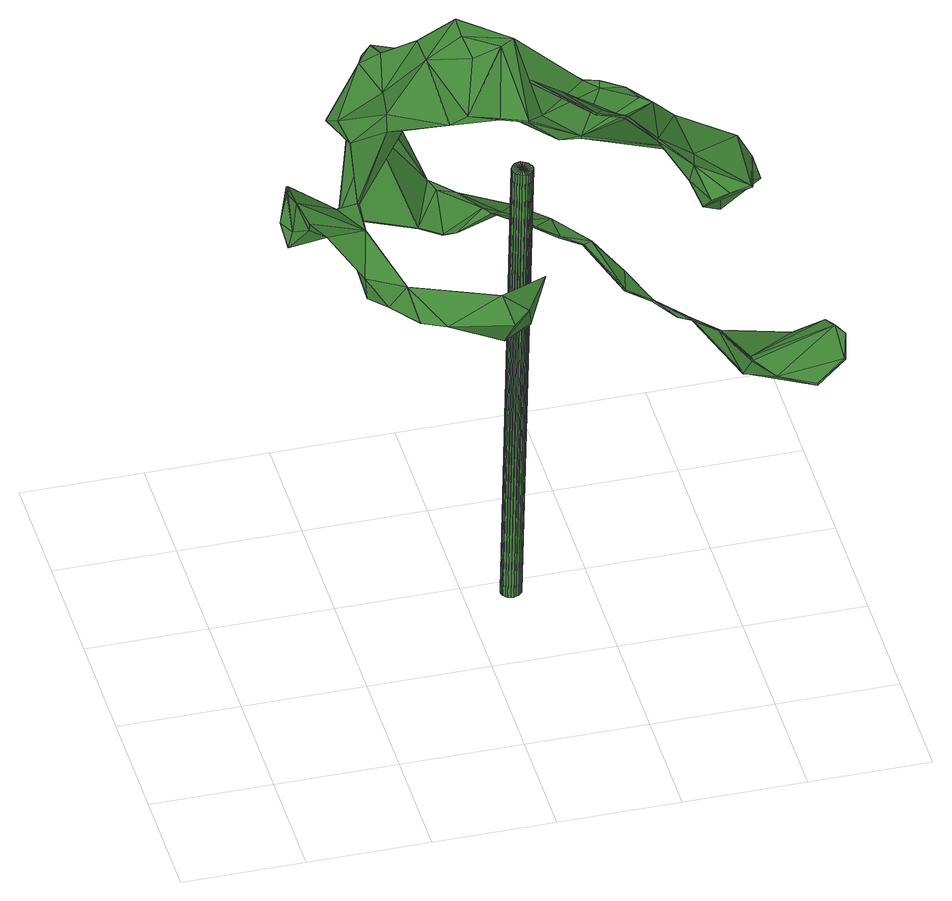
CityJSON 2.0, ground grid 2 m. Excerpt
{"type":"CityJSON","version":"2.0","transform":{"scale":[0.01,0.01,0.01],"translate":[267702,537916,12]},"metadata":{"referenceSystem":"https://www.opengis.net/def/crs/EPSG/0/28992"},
"CityObjects":{
"tree1":{"type":"SolitaryVegetationObject","attributes":{"gtid":364,"crown_width_m":6.45,"crown_median_z":21.16,"crown_r50_m":0.276,"crown_porosity":0.922,"trunk_H_m":8.29,"trunk_DBH_m":0.341,"trunk_radius_m":0.171,"trunk_base_height_m":12.87,"original_gtid":"405"},"geometry":[{"type":"Solid","lod":"3","boundaries":[[[[0,1,2]],[[3,4,5]],[[6,7,8]],[[9,10,8]],[[11,12,13]],[[14,15,16]],[[17,18,19]],[[20,21,22]],[[23,24,25]],[[26,17,19]],[[3,27,28]],[[18,29,19]],[[27,17,26]],[[16,30,14]],[[31,32,33]],[[33,34,31]],[[22,21,35]],[[36,37,38]],[[38,37,39]],[[40,41,42]],[[40,42,43]],[[44,45,46]],[[47,48,49]],[[50,51,52]],[[27,5,17]],[[53,54,55]],[[52,51,56]],[[57,58,59]],[[25,24,60]],[[61,62,63]],[[4,57,18]],[[64,32,65]],[[66,67,68]],[[69,70,71]],[[71,25,69]],[[72,45,73]],[[72,73,74]],[[74,73,75]],[[76,0,2]],[[3,5,27]],[[77,76,78]],[[79,80,81]],[[82,80,79]],[[50,28,27]],[[83,28,50]],[[84,85,86]],[[84,86,87]],[[88,89,75]],[[18,5,4]],[[17,5,18]],[[12,11,90]],[[91,92,84]],[[93,84,87]],[[94,95,96]],[[41,97,98]],[[64,99,32]],[[100,76,2]],[[101,70,102]],[[103,88,30]],[[104,3,28]],[[105,44,46]],[[106,87,48]],[[107,94,7]],[[101,108,109]],[[79,12,90]],[[106,110,62]],[[41,40,111]],[[107,112,113]],[[7,112,107]],[[114,35,115]],[[116,117,118]],[[119,120,121]],[[62,61,93]],[[95,122,96]],[[100,2,1]],[[123,124,109]],[[68,122,107]],[[95,107,122]],[[49,85,125]],[[126,94,10]],[[123,127,119]],[[128,129,130]],[[131,45,44]],[[132,133,134]],[[111,97,41]],[[90,135,79]],[[38,33,32]],[[50,52,83]],[[50,26,19]],[[47,49,136]],[[4,58,57]],[[50,27,26]],[[62,93,106]],[[66,56,51]],[[114,63,20]],[[106,93,87]],[[72,137,45]],[[130,138,128]],[[71,23,25]],[[74,80,72]],[[90,139,15]],[[140,141,142]],[[143,144,145]],[[146,36,99]],[[147,66,51]],[[56,83,52]],[[68,148,56]],[[83,67,66]],[[123,119,149]],[[56,66,68]],[[150,151,77]],[[13,139,11]],[[131,53,45]],[[45,53,152]],[[32,31,65]],[[143,42,153]],[[153,42,41]],[[154,117,155]],[[156,134,133]],[[100,1,157]],[[75,158,159]],[[140,142,160]],[[140,160,161]],[[98,97,137]],[[113,122,67]],[[9,154,155]],[[49,125,108]],[[162,163,70]],[[91,84,61]],[[93,61,84]],[[79,75,73]],[[158,75,79]],[[75,159,88]],[[58,4,3]],[[59,29,57]],[[18,57,29]],[[68,107,148]],[[35,114,20]],[[22,35,20]],[[90,11,139]],[[104,164,3]],[[88,81,89]],[[55,165,166]],[[167,97,111]],[[12,79,81]],[[139,16,15]],[[168,169,170]],[[169,160,170]],[[150,166,23]],[[150,105,166]],[[171,64,34]],[[29,50,19]],[[172,161,173]],[[9,8,174]],[[31,34,65]],[[139,13,16]],[[80,89,81]],[[175,16,13]],[[176,177,128]],[[65,34,64]],[[178,23,71]],[[94,107,95]],[[125,85,127]],[[148,107,113]],[[84,179,127]],[[55,166,53]],[[118,117,154]],[[88,103,81]],[[70,163,180]],[[132,173,169]],[[58,164,104]],[[69,181,121]],[[10,94,6]],[[6,94,96]],[[171,146,64]],[[146,99,64]],[[113,96,122]],[[23,151,150]],[[178,71,180]],[[37,36,146]],[[47,119,146]],[[169,168,182]],[[122,68,67]],[[174,154,9]],[[137,183,45]],[[126,7,94]],[[125,109,108]],[[104,28,66]],[[184,168,116]],[[176,128,185]],[[186,59,58]],[[186,58,104]],[[123,187,124]],[[114,91,63]],[[105,152,53]],[[175,30,16]],[[178,180,0]],[[36,38,32]],[[61,63,91]],[[25,60,69]],[[12,103,13]],[[81,103,12]],[[188,154,174]],[[43,167,40]],[[188,118,154]],[[182,133,169]],[[142,130,116]],[[115,189,114]],[[14,135,15]],[[73,145,144]],[[138,190,128]],[[29,51,50]],[[188,176,185]],[[189,92,114]],[[114,92,91]],[[188,185,118]],[[119,121,181]],[[70,180,71]],[[84,127,85]],[[14,30,158]],[[6,8,10]],[[126,174,8]],[[74,89,80]],[[82,79,73]],[[43,145,167]],[[188,174,176]],[[127,123,125]],[[126,176,174]],[[162,165,55]],[[47,136,119]],[[108,191,49]],[[49,191,120]],[[141,130,142]],[[130,141,138]],[[136,49,120]],[[163,55,54]],[[180,163,157]],[[32,99,36]],[[116,168,170]],[[192,161,172]],[[60,181,69]],[[101,191,108]],[[169,161,160]],[[7,6,112]],[[6,96,112]],[[150,44,105]],[[20,63,62]],[[15,135,90]],[[161,192,140]],[[140,193,133]],[[194,133,193]],[[116,160,142]],[[116,170,160]],[[138,141,133]],[[195,110,106]],[[171,39,47]],[[171,47,146]],[[171,38,39]],[[30,159,158]],[[30,88,159]],[[1,180,157]],[[0,180,1]],[[13,103,30]],[[13,30,175]],[[23,178,151]],[[149,196,187]],[[149,187,123]],[[196,162,187]],[[167,145,197]],[[121,120,102]],[[121,102,69]],[[191,102,120]],[[187,162,70]],[[101,102,191]],[[0,151,178]],[[10,177,126]],[[176,126,177]],[[9,155,177]],[[9,177,10]],[[166,105,53]],[[126,8,7]],[[39,198,195]],[[194,156,133]],[[192,193,140]],[[21,198,35]],[[24,199,60]],[[76,200,78]],[[46,197,73]],[[145,73,197]],[[56,67,83]],[[184,118,190]],[[58,3,164]],[[118,185,190]],[[100,157,201]],[[184,190,138]],[[62,110,20]],[[47,39,48]],[[111,40,167]],[[149,119,181]],[[55,163,162]],[[184,116,118]],[[45,152,73]],[[46,73,152]],[[46,152,105]],[[113,112,96]],[[78,131,44]],[[78,44,77]],[[77,44,150]],[[76,100,200]],[[100,201,200]],[[201,193,200]],[[87,86,48]],[[48,86,85]],[[60,202,181]],[[199,181,202]],[[199,202,60]],[[123,109,125]],[[49,48,85]],[[119,136,120]],[[69,102,70]],[[148,113,67]],[[184,138,182]],[[184,182,168]],[[66,186,104]],[[138,133,182]],[[189,115,198]],[[45,183,46]],[[92,179,84]],[[189,179,92]],[[21,20,110]],[[127,179,119]],[[146,179,37]],[[119,179,146]],[[37,179,189]],[[133,141,140]],[[156,54,134]],[[157,156,201]],[[193,201,156]],[[158,79,135]],[[157,163,156]],[[163,54,156]],[[193,156,194]],[[78,200,132]],[[98,73,144]],[[98,144,143]],[[37,198,39]],[[189,198,37]],[[195,198,110]],[[115,35,198]],[[53,134,54]],[[39,195,48]],[[106,48,195]],[[158,135,14]],[[132,131,78]],[[181,199,149]],[[196,199,166]],[[149,199,196]],[[133,132,169]],[[132,134,131]],[[53,131,134]],[[147,51,29]],[[59,147,29]],[[186,147,59]],[[192,172,173]],[[186,66,147]],[[28,83,66]],[[161,169,173]],[[200,173,132]],[[200,193,173]],[[192,173,193]],[[23,199,24]],[[166,199,23]],[[148,67,56]],[[41,98,153]],[[153,98,143]],[[82,73,98]],[[130,129,117]],[[116,130,117]],[[98,137,82]],[[82,137,72]],[[0,76,151]],[[77,151,76]],[[21,110,198]],[[197,46,183]],[[34,203,171]],[[38,171,203]],[[34,33,203]],[[42,145,43]],[[38,203,33]],[[42,143,145]],[[137,97,183]],[[190,185,128]],[[117,129,155]],[[128,177,129]],[[177,155,129]],[[187,109,124]],[[70,109,187]],[[101,109,70]],[[197,183,167]],[[167,183,97]],[[196,165,162]],[[166,165,196]],[[72,80,82]],[[75,89,74]],[[204,205,206]],[[204,206,207]],[[207,206,208]],[[207,208,209]],[[206,205,210]],[[206,210,208]],[[208,210,211]],[[208,211,209]],[[210,205,212]],[[210,212,211]],[[211,212,213]],[[211,213,209]],[[212,205,214]],[[212,214,213]],[[213,214,215]],[[213,215,209]],[[214,205,216]],[[214,216,215]],[[215,216,217]],[[215,217,209]],[[216,205,218]],[[216,218,217]],[[217,218,219]],[[217,219,209]],[[218,205,220]],[[218,220,219]],[[219,220,221]],[[219,221,209]],[[220,205,222]],[[220,222,221]],[[221,222,223]],[[221,223,209]],[[222,205,224]],[[222,224,223]],[[223,224,225]],[[223,225,209]],[[224,205,226]],[[224,226,225]],[[225,226,227]],[[225,227,209]],[[226,205,228]],[[226,228,227]],[[227,228,229]],[[227,229,209]],[[228,205,230]],[[228,230,229]],[[229,230,231]],[[229,231,209]],[[230,205,232]],[[230,232,231]],[[231,232,233]],[[231,233,209]],[[232,205,234]],[[232,234,233]],[[233,234,235]],[[233,235,209]],[[234,205,236]],[[234,236,235]],[[235,236,237]],[[235,237,209]],[[236,205,238]],[[236,238,237]],[[237,238,239]],[[237,239,209]],[[238,205,240]],[[238,240,239]],[[239,240,241]],[[239,241,209]],[[240,205,242]],[[240,242,241]],[[241,242,243]],[[241,243,209]],[[242,205,244]],[[242,244,243]],[[243,244,245]],[[243,245,209]],[[244,205,246]],[[244,246,245]],[[245,246,247]],[[245,247,209]],[[246,205,248]],[[246,248,247]],[[247,248,249]],[[247,249,209]],[[248,205,250]],[[248,250,249]],[[249,250,251]],[[249,251,209]],[[250,205,252]],[[250,252,251]],[[251,252,253]],[[251,253,209]],[[252,205,204]],[[252,204,253]],[[253,204,207]],[[253,207,209]]]]}]}
},
"vertices":[
[331,621,987],[324,656,977],[323,654,978],[893,355,467],[956,342,503],[952,301,501],[658,381,637],[660,381,639],[607,437,696],[568,440,714],[606,439,693],[408,89,843],[311,128,829],[401,127,784],[376,215,780],[483,190,847],[464,206,748],[981,264,528],[991,303,547],[979,264,530],[802,147,993],[796,131,1009],[797,130,1006],[378,522,1040],[447,503,1043],[439,538,1062],[929,236,512],[929,236,508],[844,326,478],[978,320,553],[376,214,777],[477,263,1179],[565,195,1145],[566,198,1146],[531,280,1133],[761,128,1004],[622,233,1099],[672,232,1045],[624,234,1101],[674,234,1047],[101,311,989],[85,290,954],[96,254,962],[103,310,991],[252,504,914],[224,349,917],[224,348,921],[705,388,995],[735,372,976],[678,454,979],[870,259,520],[839,287,536],[837,286,535],[321,448,968],[338,514,955],[401,492,976],[794,322,576],[972,352,538],[926,377,505],[971,353,540],[492,500,1061],[845,264,911],[828,249,970],[770,221,942],[529,279,1131],[476,263,1175],[796,324,576],[757,347,585],[758,348,588],[515,512,1063],[500,535,1047],[438,572,1070],[213,248,812],[221,289,913],[246,241,796],[269,233,792],[300,636,961],[242,542,931],[232,577,907],[264,197,864],[238,209,820],[274,152,825],[208,242,856],[830,313,491],[744,329,934],[682,437,978],[736,371,972],[759,353,953],[286,227,783],[267,230,791],[398,131,871],[775,242,881],[765,245,893],[834,278,938],[668,418,646],[693,397,613],[691,396,612],[138,355,926],[157,279,920],[584,240,1113],[308,654,960],[621,498,971],[621,495,972],[333,200,782],[902,395,494],[290,421,993],[809,271,998],[703,379,612],[646,485,973],[620,495,970],[801,149,995],[116,373,956],[701,378,610],[737,357,587],[726,157,961],[732,128,995],[405,437,758],[484,472,754],[463,448,777],[587,375,961],[642,473,970],[538,424,974],[739,360,588],[555,385,952],[538,425,972],[643,473,967],[621,442,696],[587,374,957],[515,517,731],[513,515,730],[423,511,774],[253,503,912],[295,527,915],[385,543,786],[315,517,931],[378,159,839],[688,405,994],[189,343,916],[424,512,777],[438,114,847],[354,585,772],[385,544,783],[394,523,776],[124,263,953],[127,274,956],[114,303,978],[629,261,1074],[839,301,533],[756,346,587],[508,395,988],[299,461,995],[319,563,956],[226,347,919],[82,230,952],[531,444,738],[522,477,724],[325,559,939],[374,602,965],[306,222,794],[286,229,785],[349,453,765],[243,540,740],[479,446,960],[426,519,985],[903,393,492],[419,425,992],[387,411,994],[118,372,957],[382,433,763],[347,452,768],[382,434,760],[631,262,1076],[234,569,725],[243,542,742],[570,439,717],[463,205,745],[564,472,729],[563,471,726],[378,577,1036],[724,329,948],[396,590,1000],[510,396,990],[394,522,780],[189,345,918],[452,459,782],[523,455,748],[924,376,507],[503,440,958],[532,444,740],[714,198,984],[486,473,756],[645,484,975],[235,572,724],[342,581,784],[342,578,785],[728,225,1013],[470,420,981],[189,343,920],[718,186,1023],[420,424,995],[275,598,903],[299,610,930],[470,421,984],[586,241,1115],[492,375,87],[475,375,87],[491,379,87],[511,374,915],[510,379,915],[494,374,916],[490,384,87],[508,383,915],[487,387,87],[506,387,915],[484,390,87],[502,389,915],[479,392,87],[498,391,915],[475,392,87],[494,392,916],[471,392,87],[489,391,916],[466,390,87],[485,389,916],[463,387,87],[482,387,916],[460,384,87],[479,383,916],[459,380,87],[477,379,916],[458,375,87],[477,375,916],[459,371,87],[477,370,916],[460,367,87],[479,366,916],[463,363,87],[482,362,916],[466,360,87],[485,360,916],[471,359,87],[489,358,916],[475,358,87],[494,357,916],[479,359,87],[498,358,915],[484,360,87],[502,360,915],[487,363,87],[506,362,915],[490,367,87],[508,366,915],[491,371,87],[510,370,915]
]}
